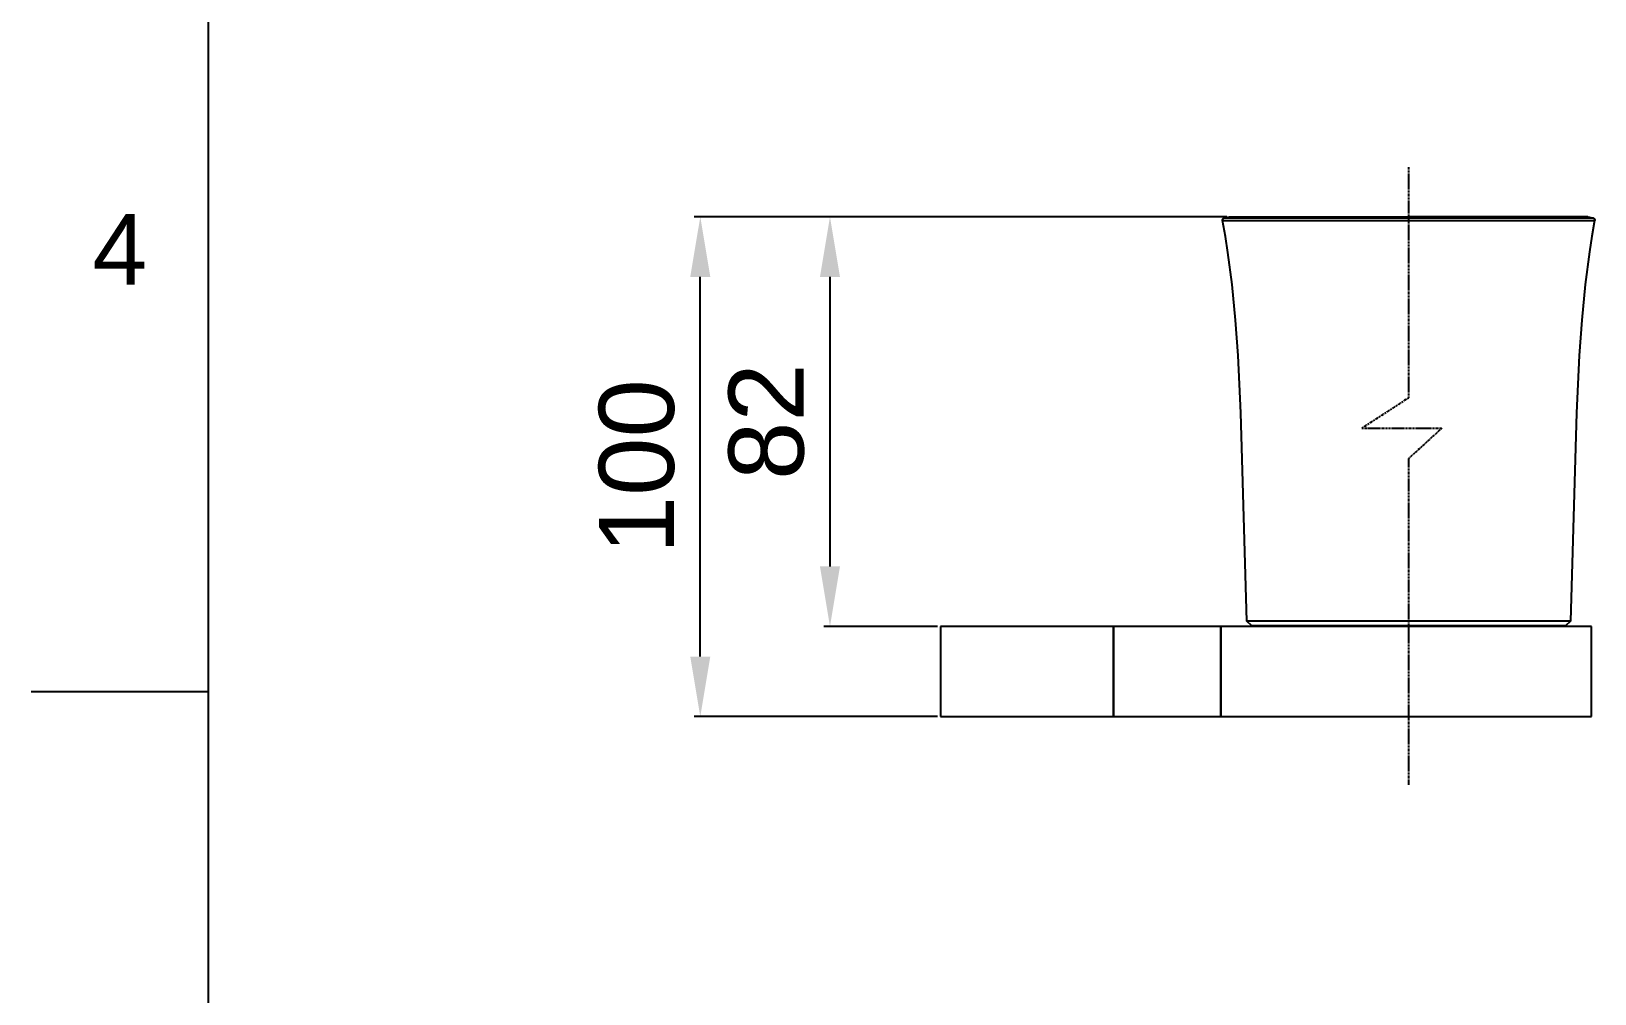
# Model space of a CAD drawing. Header units: millimetres. Extents: x 2164 to 3264, y 1200 to 2685.
# Drawn here: x 2214.1 to 2526.5, y 1881.9 to 2074.3 of the extents above; entities that cross this region are included whole.
import ezdxf

# ---------------------------------------------------------------- set-up
doc = ezdxf.new("R2010")
doc.units = ezdxf.units.MM
doc.linetypes.add('CENTER', pattern=[0.6, 0.375, -0.075, 0.075, -0.075])
for name, color, linetype in [('CEN2', 1, 'Continuous'), ('DIM2', 3, 'Continuous'), ('form22', 7, 'Continuous'), ('main', 7, 'Continuous')]:
    doc.layers.add(name, color=color, linetype=linetype)
doc.styles.add('Arial Regular', font='arial.ttf')
doc.styles.get("Standard").update_dxf_attribs({"font": 'arial.ttf'})
doc.dimstyles.new('ISO-25', dxfattribs={"dimtxt": 2.5, "dimasz": 2.5, "dimexe": 1.25, "dimexo": 0.625, "dimtad": 1, "dimtxsty": 'Standard', "dimcen": 2.5, "dimadec": 0, "dimazin": 0, "dimtfac": 1, "dimtmove": 0, "dimatfit": 3, "dimfxl": 1, "dimarcsym": 0})

# ---------------------------------------------------------------- blocks, each defined once
blk = doc.blocks.new('*D59')
at = {"layer": 'Defpoints', "color": 0, "transparency": 16777216}
for p in [(2453.6, 2037.2), (2373.69, 1955.33), (2395.79, 1955.33)]:
    blk.add_point(p, dxfattribs=at)
at = {"layer": 'DIM2', "color": 0, "lineweight": -2, "transparency": 16777216}
for p, q in [((2452.97, 2037.2), (2372.44, 2037.2)), ((2373.69, 2025.2), (2373.69, 1967.33)), ((2395.17, 1955.33), (2372.44, 1955.33))]:
    blk.add_line(p, q, dxfattribs=at)
at = {"layer": 'DIM2', "color": 0, "transparency": 16777216}
for points in [[(2371.69, 2025.2), (2375.69, 2025.2), (2373.69, 2037.2)], [(2371.69, 1967.33), (2375.69, 1967.33), (2373.69, 1955.33)]]:
    blk.add_solid(points, dxfattribs=at)
at = {"layer": 'DIM2', "color": 0, "transparency": 16777216, "insert": (2361.03, 1996.27), "char_height": 15, "attachment_point": 5, "rotation": 90}
blk.add_mtext('82', dxfattribs=at)
blk = doc.blocks.new('*D60')
at = {"layer": 'Defpoints', "color": 0, "transparency": 16777216}
for p in [(2347.78, 2037.2), (2453.6, 2037.2), (2395.79, 1937.33)]:
    blk.add_point(p, dxfattribs=at)
at = {"layer": 'DIM2', "color": 0, "lineweight": -2, "transparency": 16777216}
for p, q in [((2452.97, 2037.2), (2346.53, 2037.2)), ((2347.78, 1949.33), (2347.78, 2025.2)), ((2395.17, 1937.33), (2346.53, 1937.33))]:
    blk.add_line(p, q, dxfattribs=at)
at = {"layer": 'DIM2', "color": 0, "transparency": 16777216}
for points in [[(2345.78, 2025.2), (2349.78, 2025.2), (2347.78, 2037.2)], [(2345.78, 1949.33), (2349.78, 1949.33), (2347.78, 1937.33)]]:
    blk.add_solid(points, dxfattribs=at)
at = {"layer": 'DIM2', "color": 0, "transparency": 16777216, "insert": (2335.12, 1987.27), "char_height": 15, "attachment_point": 5, "rotation": 90}
blk.add_mtext('100', dxfattribs=at)

msp = doc.modelspace()

# ---------------------------------------------------------------- linework, layer by layer
at = {"layer": 'CEN2', "linetype": 'CENTER'}
for p, q in [((2489.29, 2047.14), (2489.29, 2001.03)), ((2489.29, 2001.03), (2479.92, 1994.96)), ((2479.92, 1994.96), (2495.91, 1994.96)), ((2495.91, 1994.96), (2489.29, 1988.89)), ((2489.29, 1988.89), (2489.29, 1923.66))]:
    msp.add_line(p, q, dxfattribs=at)
at = {"layer": 'form22'}
for p, q in [((2249.48, 2649.37), (2249.48, 1235.22)), ((2249.48, 1942.29), (2214.13, 1942.29))]:
    msp.add_line(p, q, dxfattribs=at)
at = {"layer": 'main'}
for p, q in [((2452.12, 2036.61), (2452.13, 2036.63)), ((2452.12, 2036.6), (2452.12, 2036.61)), ((2452.12, 2036.58), (2452.12, 2036.6)), ((2452.12, 2036.56), (2452.12, 2036.58)), ((2452.12, 2036.55), (2452.12, 2036.56)), ((2452.12, 2036.53), (2452.12, 2036.55)), ((2452.12, 2036.52), (2452.12, 2036.53)), ((2452.12, 2036.5), (2452.12, 2036.52)), ((2452.12, 2036.48), (2452.12, 2036.5)), ((2452.12, 2036.47), (2452.12, 2036.48)), ((2452.13, 2036.45), (2452.12, 2036.47)), ((2452.13, 2036.66), (2452.14, 2036.68)), ((2452.13, 2036.65), (2452.13, 2036.66)), ((2452.13, 2036.63), (2452.13, 2036.65)), ((2452.13, 2036.43), (2452.13, 2036.45)), ((2452.13, 2036.43), (2489.29, 2036.43)), ((2452.68, 2033.25), (2452.13, 2036.43)), ((2452.14, 2036.69), (2452.15, 2036.71)), ((2452.14, 2036.68), (2452.14, 2036.69)), ((2452.15, 2036.71), (2452.16, 2036.72)), ((2452.16, 2036.74), (2452.17, 2036.75)), ((2452.16, 2036.72), (2452.16, 2036.74)), ((2452.17, 2036.75), (2452.18, 2036.77)), ((2452.18, 2036.77), (2452.19, 2036.78)), ((2452.19, 2036.8), (2452.2, 2036.81)), ((2452.19, 2036.78), (2452.19, 2036.8)), ((2452.2, 2036.81), (2452.21, 2036.82)), ((2452.21, 2036.82), (2452.22, 2036.84)), ((2452.22, 2036.84), (2452.23, 2036.85)), ((2452.23, 2036.85), (2452.24, 2036.86)), ((2452.24, 2036.86), (2452.26, 2036.87)), ((2452.26, 2036.87), (2452.27, 2036.89)), ((2452.27, 2036.89), (2452.28, 2036.9)), ((2452.28, 2036.9), (2452.29, 2036.91)), ((2452.29, 2036.91), (2452.3, 2036.92)), ((2452.3, 2036.92), (2452.32, 2036.93)), ((2452.32, 2036.93), (2452.33, 2036.94)), ((2452.33, 2036.94), (2452.35, 2036.95)), ((2452.35, 2036.95), (2452.36, 2036.95)), ((2452.36, 2036.95), (2452.37, 2036.96)), ((2452.37, 2036.96), (2452.39, 2036.97)), ((2452.39, 2036.97), (2452.4, 2036.98)), ((2452.4, 2036.98), (2452.42, 2036.98)), ((2452.42, 2036.98), (2452.43, 2036.99)), ((2452.43, 2036.99), (2452.45, 2036.99)), ((2452.45, 2036.99), (2452.47, 2037)), ((2452.47, 2037), (2452.48, 2037)), ((2452.48, 2037), (2452.5, 2037.01)), ((2452.5, 2037.01), (2452.51, 2037.01)), ((2452.51, 2037.01), (2452.53, 2037.01)), ((2452.53, 2037.01), (2453.5, 2037.19)), ((2452.53, 2037.01), (2452.53, 2037.01)), ((2452.53, 2037.01), (2489.29, 2037.01)), ((2453.5, 2037.19), (2453.6, 2037.2)), ((2453.6, 2037.2), (2464.03, 2037.2)), ((2464.05, 2037.2), (2489.29, 2037.2)), ((2489.29, 2037.2), (2514.53, 2037.2)), ((2489.29, 2037.19), (2489.29, 2037.2)), ((2514.6, 2037.19), (2489.29, 2037.19)), ((2489.29, 2037.01), (2526.05, 2037.01)), ((2489.29, 2036.43), (2526.45, 2036.43)), ((2514.53, 2037.2), (2514.6, 2037.19)), ((2524.3, 2037.2), (2514.55, 2037.2)), ((2524.32, 2037.2), (2524.3, 2037.2)), ((2524.99, 2037.2), (2524.32, 2037.2)), ((2524.96, 2037.2), (2524.96, 2037.2)), ((2525.07, 2037.19), (2524.99, 2037.2)), ((2524.99, 2037.2), (2524.99, 2037.2)), ((2525.08, 2037.19), (2526.05, 2037.01)), ((2526.45, 2036.43), (2525.91, 2033.32)), ((2526.05, 2037.01), (2526.07, 2037.01)), ((2526.07, 2037.01), (2526.08, 2037.01)), ((2526.08, 2037.01), (2526.1, 2037)), ((2526.1, 2037), (2526.12, 2037)), ((2526.12, 2037), (2526.13, 2036.99)), ((2526.13, 2036.99), (2526.15, 2036.99)), ((2526.15, 2036.99), (2526.16, 2036.98)), ((2526.16, 2036.98), (2526.18, 2036.98)), ((2526.18, 2036.98), (2526.19, 2036.97)), ((2526.19, 2036.97), (2526.21, 2036.96)), ((2526.21, 2036.96), (2526.22, 2036.95)), ((2526.22, 2036.95), (2526.24, 2036.95)), ((2526.24, 2036.95), (2526.25, 2036.94)), ((2526.25, 2036.94), (2526.26, 2036.93)), ((2526.26, 2036.93), (2526.28, 2036.92)), ((2526.28, 2036.92), (2526.29, 2036.91)), ((2526.29, 2036.91), (2526.3, 2036.9)), ((2526.3, 2036.9), (2526.32, 2036.89)), ((2526.32, 2036.89), (2526.33, 2036.87)), ((2526.33, 2036.87), (2526.34, 2036.86)), ((2526.34, 2036.86), (2526.35, 2036.85)), ((2526.35, 2036.85), (2526.36, 2036.84)), ((2526.36, 2036.84), (2526.37, 2036.82)), ((2526.37, 2036.82), (2526.38, 2036.81)), ((2526.38, 2036.81), (2526.39, 2036.8)), ((2526.39, 2036.8), (2526.4, 2036.78)), ((2526.4, 2036.78), (2526.41, 2036.77)), ((2526.41, 2036.77), (2526.41, 2036.75)), ((2526.41, 2036.75), (2526.42, 2036.74)), ((2526.42, 2036.74), (2526.43, 2036.72)), ((2526.43, 2036.72), (2526.43, 2036.71)), ((2526.43, 2036.71), (2526.44, 2036.69)), ((2526.44, 2036.69), (2526.44, 2036.68)), ((2526.44, 2036.68), (2526.45, 2036.66)), ((2526.45, 2036.66), (2526.45, 2036.65)), ((2526.45, 2036.65), (2526.46, 2036.63)), ((2526.46, 2036.45), (2526.45, 2036.43)), ((2526.46, 2036.63), (2526.46, 2036.61)), ((2526.46, 2036.61), (2526.46, 2036.6)), ((2526.46, 2036.6), (2526.46, 2036.58)), ((2526.46, 2036.58), (2526.46, 2036.56)), ((2526.46, 2036.56), (2526.46, 2036.55)), ((2526.46, 2036.55), (2526.46, 2036.53)), ((2526.46, 2036.53), (2526.46, 2036.52)), ((2526.46, 2036.52), (2526.46, 2036.5)), ((2526.46, 2036.5), (2526.46, 2036.48)), ((2526.46, 2036.48), (2526.46, 2036.47)), ((2526.46, 2036.47), (2526.46, 2036.45)), ((2525.91, 2033.32), (2525.42, 2030.21)), ((2453.18, 2030.05), (2452.68, 2033.25)), ((2525.42, 2030.21), (2524.56, 2023.64)), ((2454.02, 2023.64), (2453.18, 2030.05)), ((2454.72, 2016.57), (2454.02, 2023.64)), ((2524.56, 2023.64), (2523.86, 2016.57)), ((2455.23, 2009.48), (2454.72, 2016.57)), ((2523.86, 2016.57), (2523.35, 2009.48)), ((2455.75, 1998.02), (2455.23, 2009.48)), ((2523.35, 2009.48), (2522.84, 1998.02)), ((2456.95, 1956.4), (2455.75, 1998.02)), ((2522.84, 1998.02), (2521.63, 1956.4)), ((2396.53, 1955.33), (2395.79, 1955.33)), ((2395.79, 1955.33), (2395.79, 1937.33)), ((2430.33, 1955.33), (2396.53, 1955.33)), ((2430.33, 1937.33), (2430.33, 1955.33)), ((2430.33, 1955.33), (2430.33, 1937.33)), ((2434.59, 1955.33), (2430.33, 1955.33)), ((2451.79, 1955.33), (2434.59, 1955.33)), ((2456.79, 1955.33), (2451.79, 1955.33)), ((2451.79, 1955.33), (2451.79, 1937.33)), ((2451.79, 1937.33), (2451.79, 1955.33)), ((2525.79, 1955.33), (2456.79, 1955.33)), ((2489.29, 1956.4), (2456.95, 1956.4)), ((2456.95, 1956.4), (2456.95, 1956.4)), ((2457.94, 1955.47), (2456.95, 1956.4)), ((2489.29, 1955.47), (2457.94, 1955.47)), ((2460.48, 1955.33), (2460.48, 1955.47)), ((2521.63, 1956.4), (2489.29, 1956.4)), ((2520.64, 1955.47), (2489.29, 1955.47)), ((2518.1, 1955.47), (2518.1, 1955.33)), ((2521.63, 1956.4), (2520.64, 1955.47)), ((2525.79, 1937.33), (2525.79, 1955.33)), ((2451.79, 1946.33), (2451.79, 1937.33)), ((2395.79, 1937.33), (2396.53, 1937.33)), ((2396.53, 1937.33), (2430.33, 1937.33)), ((2430.33, 1937.33), (2434.59, 1937.33)), ((2434.59, 1937.33), (2451.79, 1937.33)), ((2451.79, 1937.33), (2456.79, 1937.33)), ((2456.79, 1937.33), (2525.79, 1937.33))]:
    msp.add_line(p, q, dxfattribs=at)

# ---------------------------------------------------------------- texts
at = {"layer": 'form22', "insert": (2231.81, 2030.68), "char_height": 14.14, "width": 47.8041, "attachment_point": 5, "style": 'Arial Regular'}
msp.add_mtext('4', dxfattribs=at)

# ---------------------------------------------------------------- dimensions: what is measured, and where the dimension line sits
at = {"layer": 'DIM2', "color": 3}
for base, p1, p2, picture, middle in [((2347.78, 2037.2), (2395.79, 1937.33), (2453.6, 2037.2), '*D60', (2335.12, 1987.27)), ((2373.69, 1955.33), (2453.6, 2037.2), (2395.79, 1955.33), '*D59', (2361.03, 1996.27))]:
    dim = msp.add_linear_dim(base=base, p1=p1, p2=p2, angle=90, dimstyle='ISO-25', override={"dimtxt": 15, "dimasz": 12, "dimgap": 5, "dimdec": 0, "dimtix": 0, "dimtmove": 0}, dxfattribs=at)
    dim.commit()
    dim.dimension.update_dxf_attribs({"geometry": picture, "text_midpoint": middle})

doc.saveas('drawing.dxf')
